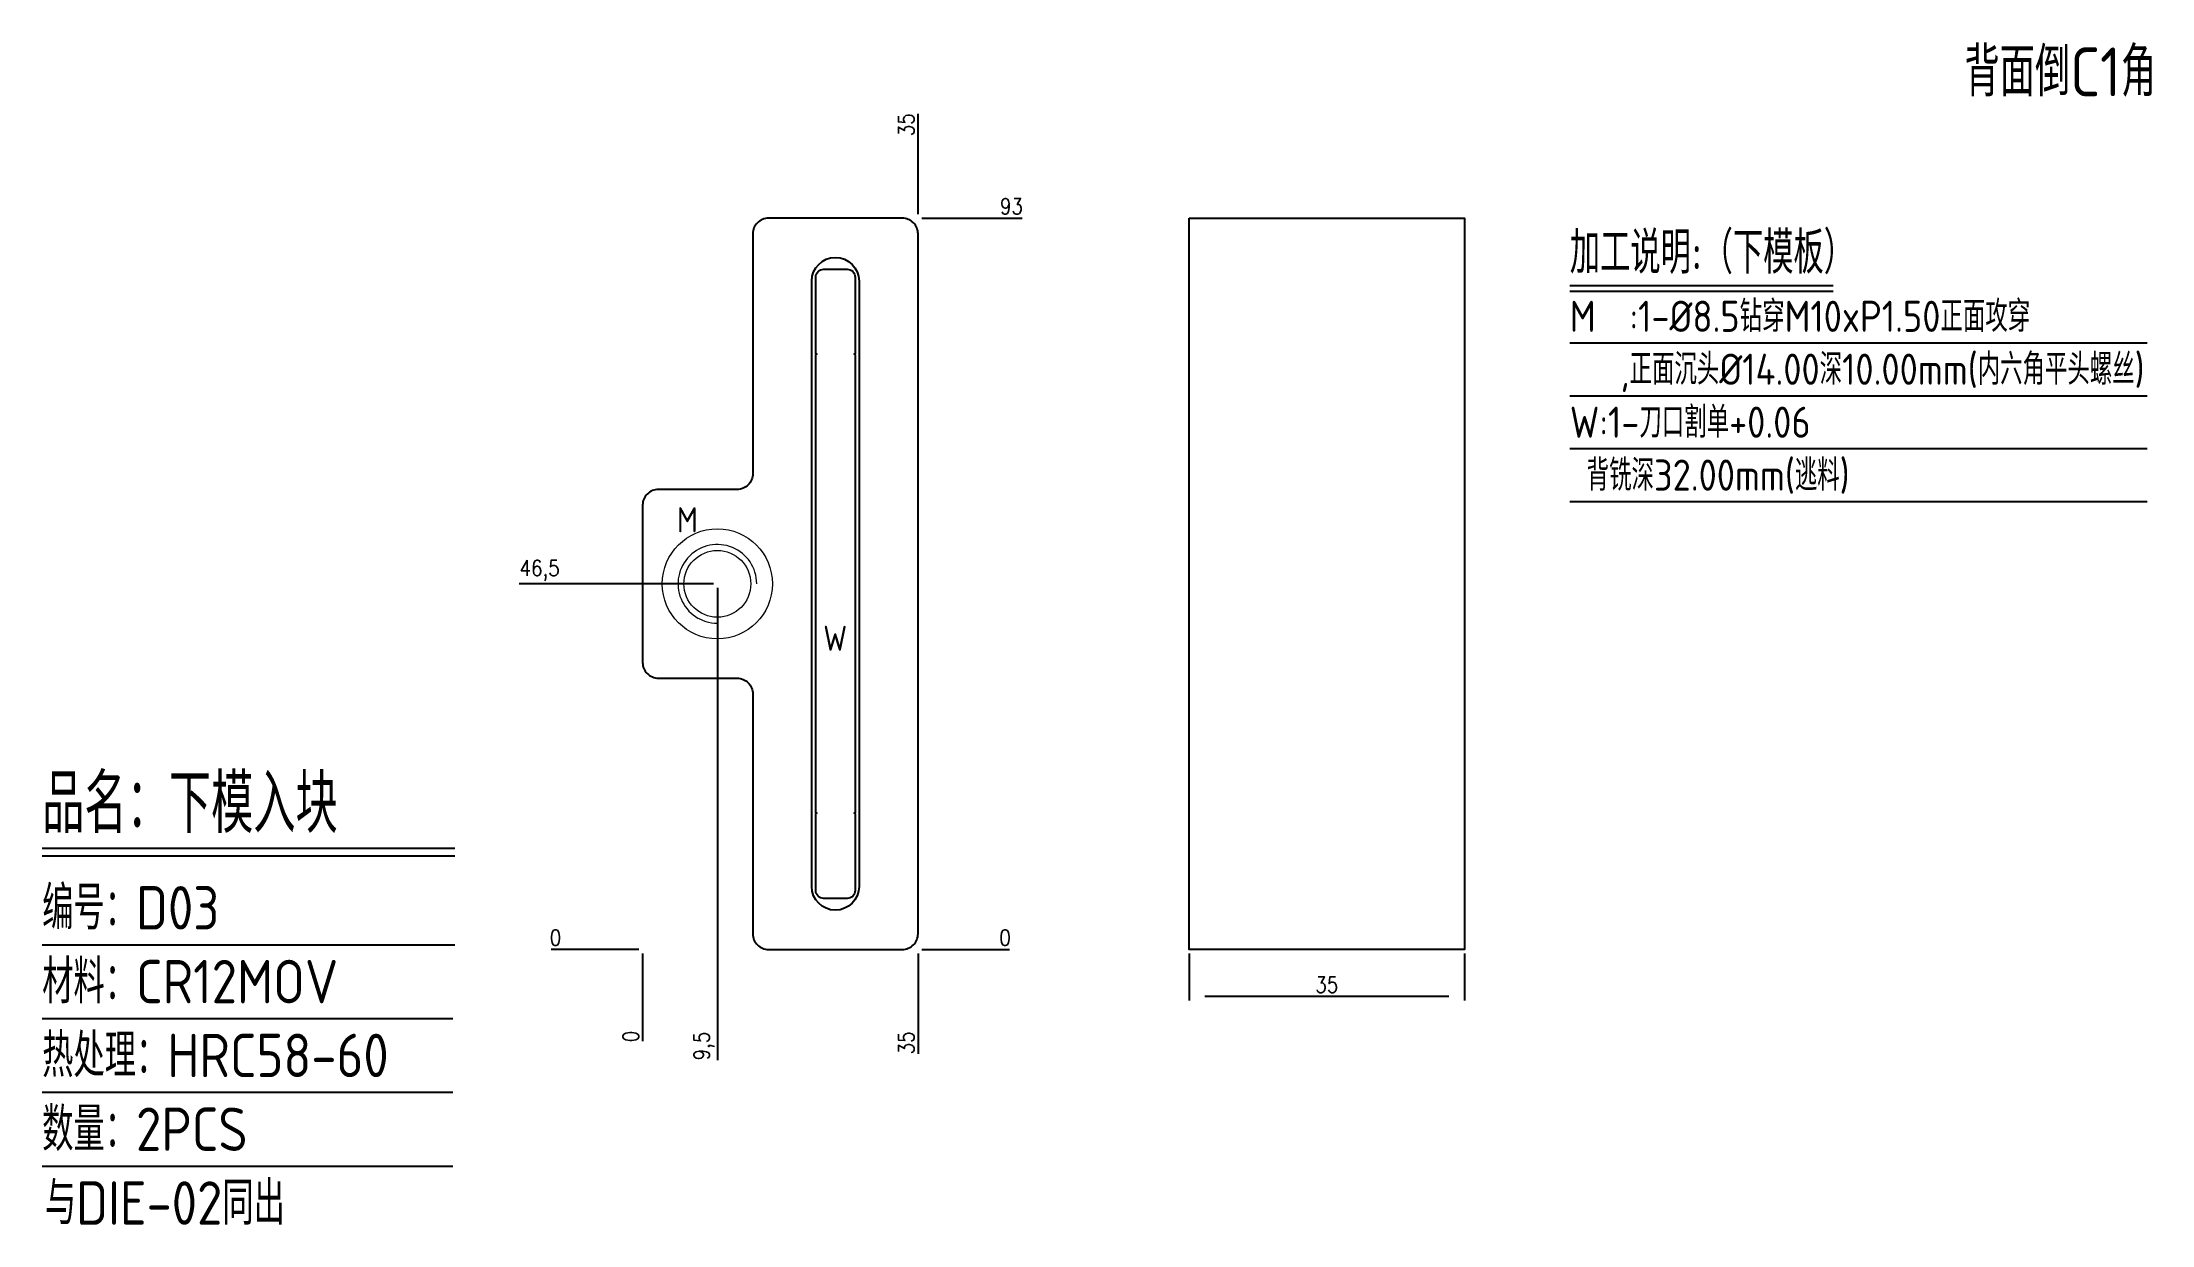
# Model space of a CAD drawing. Header units: millimetres. Extents: x 91732 to 92000, y 602 to 753.
import ezdxf
from ezdxf.enums import TextEntityAlignment as Align

# ---------------------------------------------------------------- set-up
doc = ezdxf.new("R2010")
doc.units = ezdxf.units.MM
doc.linetypes.add('HIDDEN', pattern=[0])
for name, color, linetype in [('DIE_P', 2, 'Continuous'), ('DIM', 4, 'Continuous'), ('PRESS', 3, 'Continuous'), ('TEXT', 4, 'Continuous')]:
    doc.layers.add(name, color=color, linetype=linetype)
doc.styles.add('gbenor', font='gbenor.shx', dxfattribs={"bigfont": 'gbcbig.shx'})
doc.styles.get("Standard").update_dxf_attribs({"font": 'txt.shx', "width": 0.85, "bigfont": 'ctxt.shx'})
doc.dimstyles.new('T-2-WX', dxfattribs={"dimtxt": 2, "dimasz": 2, "dimexe": 0.5, "dimexo": 0.5, "dimgap": 0.5, "dimtad": 1, "dimtxsty": 'Standard', "dimblk": 'OPEN30', "dimcen": 0, "dimazin": 3, "dimtfac": 1, "dimtmove": 0, "dimatfit": 3, "dimldrblk": 'OPEN30', "dimlwd": -1, "dimlwe": -1})

# ---------------------------------------------------------------- blocks, each defined once
blk = doc.blocks.new('*D7579')
at = {"layer": 'Defpoints', "color": 0}
for p in [(91808.21, 637.16), (91843.21, 637.16), (91853.21, 637.16)]:
    blk.add_point(p, dxfattribs=at)
at = {"layer": 'DIM', "color": 0}
blk.add_line((91843.71, 637.16), (91854.84, 637.16), dxfattribs=at)
at = {"layer": 'DIM', "color": 0, "insert": (91854.27, 638.66), "char_height": 2, "attachment_point": 5}
blk.add_mtext('0', dxfattribs=at)
blk = doc.blocks.new('_Open30')
blk = doc.blocks.new('*D7580')
at = {"layer": 'Defpoints', "color": 0}
for p in [(91843.21, 730.16), (91853.21, 730.16), (91808.21, 637.16)]:
    blk.add_point(p, dxfattribs=at)
at = {"layer": 'DIM', "color": 0}
for p, q in [((91843.71, 730.16), (91847.21, 730.16)), ((91847.21, 730.16), (91849.21, 730.16)), ((91849.21, 730.16), (91856.46, 730.16))]:
    blk.add_line(p, q, dxfattribs=at)
at = {"layer": 'DIM', "color": 0, "insert": (91855.08, 731.66), "char_height": 2, "attachment_point": 5}
blk.add_mtext('93', dxfattribs=at)
blk = doc.blocks.new('*D7581')
at = {"layer": 'Defpoints', "color": 0}
for p in [(91798.21, 637.16), (91808.21, 637.16), (91808.21, 637.16)]:
    blk.add_point(p, dxfattribs=at)
at = {"layer": 'DIM', "color": 0}
blk.add_line((91807.71, 637.16), (91796.57, 637.16), dxfattribs=at)
at = {"layer": 'DIM', "color": 0, "insert": (91797.14, 638.66), "char_height": 2, "attachment_point": 5}
blk.add_mtext('0', dxfattribs=at)
blk = doc.blocks.new('*D7582')
at = {"layer": 'Defpoints', "color": 0}
for p in [(91798.21, 683.66), (91817.71, 683.66), (91808.21, 637.16)]:
    blk.add_point(p, dxfattribs=at)
at = {"layer": 'DIM', "color": 0}
for p, q in [((91802.21, 683.66), (91792.52, 683.66)), ((91806.21, 683.66), (91802.21, 683.66)), ((91817.21, 683.66), (91806.21, 683.66))]:
    blk.add_line(p, q, dxfattribs=at)
at = {"layer": 'DIM', "color": 0, "insert": (91795.12, 685.35), "char_height": 2, "attachment_point": 5}
blk.add_mtext('46,5', dxfattribs=at)
blk = doc.blocks.new('*D7583')
at = {"layer": 'Defpoints', "color": 0}
for p in [(91808.21, 637.16), (91843.21, 637.16), (91843.21, 627.16)]:
    blk.add_point(p, dxfattribs=at)
at = {"layer": 'DIM', "color": 0}
for p, q in [((91843.21, 636.66), (91843.21, 633.16)), ((91843.21, 633.16), (91843.21, 631.16)), ((91843.21, 631.16), (91843.21, 623.91))]:
    blk.add_line(p, q, dxfattribs=at)
at = {"layer": 'DIM', "color": 0, "insert": (91841.71, 625.28), "char_height": 2, "attachment_point": 5, "rotation": 90}
blk.add_mtext('35', dxfattribs=at)
blk = doc.blocks.new('*D7584')
at = {"layer": 'Defpoints', "color": 0}
for p in [(91817.71, 683.66), (91808.21, 637.16), (91817.71, 627.16)]:
    blk.add_point(p, dxfattribs=at)
at = {"layer": 'DIM', "color": 0}
for p, q in [((91817.71, 683.16), (91817.71, 635.16)), ((91817.71, 635.16), (91817.71, 631.16)), ((91817.71, 631.16), (91817.71, 623.1))]:
    blk.add_line(p, q, dxfattribs=at)
at = {"layer": 'DIM', "color": 0, "insert": (91816.02, 624.88), "char_height": 2, "attachment_point": 5, "rotation": 90}
blk.add_mtext('9,5', dxfattribs=at)
blk = doc.blocks.new('*D7585')
at = {"layer": 'Defpoints', "color": 0}
for p in [(91808.21, 637.16), (91808.21, 637.16), (91808.21, 627.16)]:
    blk.add_point(p, dxfattribs=at)
at = {"layer": 'DIM', "color": 0}
blk.add_line((91808.21, 636.66), (91808.21, 625.52), dxfattribs=at)
at = {"layer": 'DIM', "color": 0, "insert": (91806.71, 626.09), "char_height": 2, "attachment_point": 5, "rotation": 90}
blk.add_mtext('0', dxfattribs=at)
blk = doc.blocks.new('*D7586')
at = {"layer": 'Defpoints', "color": 0}
for p in [(91843.21, 740.16), (91843.21, 730.16), (91808.21, 637.16)]:
    blk.add_point(p, dxfattribs=at)
at = {"layer": 'DIM', "color": 0}
for p, q in [((91843.21, 736.16), (91843.21, 743.41)), ((91843.21, 734.16), (91843.21, 736.16)), ((91843.21, 730.66), (91843.21, 734.16))]:
    blk.add_line(p, q, dxfattribs=at)
at = {"layer": 'DIM', "color": 0, "insert": (91841.71, 742.03), "char_height": 2, "attachment_point": 5, "rotation": 90}
blk.add_mtext('35', dxfattribs=at)
blk = doc.blocks.new('*D7587')
at = {"layer": 'Defpoints', "color": 0}
for p in [(91877.66, 637.16), (91912.66, 637.16), (91877.66, 631.16)]:
    blk.add_point(p, dxfattribs=at)
at = {"layer": 'DIM', "color": 0}
for p, q in [((91877.66, 636.66), (91877.66, 630.66)), ((91912.66, 636.66), (91912.66, 630.66)), ((91910.66, 631.16), (91879.66, 631.16))]:
    blk.add_line(p, q, dxfattribs=at)
at = {"layer": 'DIM', "color": 0, "insert": (91895.16, 632.66), "char_height": 2, "attachment_point": 5}
blk.add_mtext('35', dxfattribs=at)

msp = doc.modelspace()

# ---------------------------------------------------------------- linework, layer by layer
at = {"layer": 'DIE_P', "linetype": 'Continuous'}
msp.add_lwpolyline([(91808.206, 693.658), (91808.206, 673.658, 0.4142136), (91810.206, 671.658), (91820.206, 671.658, -0.4142136), (91822.206, 669.658), (91822.206, 639.158, 0.4142136), (91824.206, 637.158), (91841.206, 637.158, 0.4142136), (91843.206, 639.158), (91843.206, 728.158, 0.4142136), (91841.206, 730.158), (91824.206, 730.158, 0.4142136), (91822.206, 728.158), (91822.206, 697.658, -0.4142136), (91820.206, 695.658), (91810.206, 695.658, 0.4142136)], format="xyb", close=True, dxfattribs=at)
at = {"layer": 'DIE_P', "color": 4, "linetype": 'HIDDEN'}
msp.add_lwpolyline([(91835.706, 645.158, -1), (91829.706, 645.158), (91829.706, 722.158, -1), (91835.706, 722.158)], format="xyb", close=True, dxfattribs=at)
at = {"layer": 'DIE_P', "color": 1}
msp.add_lwpolyline([(91835.206, 712.911), (91835.086, 712.842), (91835.206, 712.772), (91835.206, 654.544), (91835.086, 654.474), (91835.206, 654.405), (91835.206, 644.658, -0.4142136), (91834.206, 643.658), (91831.206, 643.658, -0.4142136), (91830.206, 644.658), (91830.206, 654.405), (91830.326, 654.474), (91830.206, 654.544), (91830.206, 712.772), (91830.326, 712.842), (91830.206, 712.911), (91830.206, 722.658, -0.4142136), (91831.206, 723.658), (91834.206, 723.658, -0.4142136), (91835.206, 722.658)], format="xyb", close=True, dxfattribs=at)
at = {"layer": 'DIE_P', "lineweight": 18}
msp.add_lwpolyline([(91822.706, 683.658, 2.4142136), (91817.706, 678.658)], format="xyb", dxfattribs=at)
at = {"layer": 'DIE_P', "linetype": 'Continuous', "lineweight": 18, "ltscale": 10}
msp.add_circle((91817.706, 683.658), 7, dxfattribs=at)
at = {"layer": 'DIE_P', "lineweight": 18}
msp.add_circle((91817.706, 683.658), 4.25, dxfattribs=at)
at = {"layer": 'DIM', "color": 4, "linetype": 'Continuous', "lineweight": 25}
for p, q in [((91731.896, 650.051), (91784.319, 650.051)), ((91731.896, 649.085), (91784.319, 649.085)), ((91731.896, 637.767), (91784.319, 637.767)), ((91731.896, 628.382), (91784.091, 628.382)), ((91731.896, 618.996), (91784.091, 618.996)), ((91731.896, 609.611), (91784.091, 609.611))]:
    msp.add_line(p, q, dxfattribs=at)
at = {"layer": 'PRESS', "color": 2}
msp.add_lwpolyline([(91877.663, 730.158), (91912.663, 730.158), (91912.663, 637.158), (91877.663, 637.158)], close=True, dxfattribs=at)
at = {"layer": 'TEXT', "color": 3}
for p, q in [((91926.042, 721.577), (91959.496, 721.577)), ((91926.042, 720.884), (91959.496, 720.884)), ((91926.042, 714.31), (91999.421, 714.31)), ((91926.042, 707.578), (91999.421, 707.578)), ((91926.042, 700.846), (91999.421, 700.846)), ((91926.042, 694.114), (91999.421, 694.114))]:
    msp.add_line(p, q, dxfattribs=at)

# ---------------------------------------------------------------- texts
at = {"layer": 'DIM', "color": 3, "linetype": 'Continuous', "lineweight": 25, "style": 'gbenor'}
for s, height, p in [('品名：下模入块', 7.4531, (91731.896, 651.983)), ('编号：D03', 5.5208, (91731.896, 639.7)), ('材料：CR12MOV', 5.5208, (91731.896, 630.314)), ('热处理：HRC58-60', 5.52082, (91731.896, 620.929)), ('数量：2PCS', 5.5208, (91731.896, 611.543)), ('与DIE-02同出', 5.5208, (91732.232, 602.158))]:
    msp.add_text(s, height=height, dxfattribs=at).set_placement(p)
at = {"layer": 'TEXT', "color": 4, "lineweight": 18, "style": 'gbenor'}
msp.add_text('背面倒C1角', height=6.2174, dxfattribs=at).set_placement((91976.21, 745.649))
at = {"layer": 'TEXT', "color": 4, "style": 'gbenor'}
for s, height, p in [('加工说明:（下模板）', 5.346, (91926.042, 723.101)), ('M  :1-%%c8.5钻穿M10xP1.50正面攻穿', 3.96, (91926.042, 715.696)), ('   ,正面沉头%%c14.00深10.00mm(内六角平头螺丝)', 3.96, (91926.042, 708.964)), (' 背铣深32.00mm(逃料)', 3.96, (91926.042, 695.5))]:
    msp.add_text(s, height=height, dxfattribs=at).set_placement(p)
at = {"layer": 'TEXT', "color": 1, "style": 'gbenor'}
msp.add_text('W:1-刀口割单+0.06', height=3.96, dxfattribs=at).set_placement((91926.042, 702.232))
at = {"layer": 'TEXT', "color": 4, "style": 'gbenor'}
for s, p in [('M', (91813.895, 691.809)), ('W', (91832.682, 676.735))]:
    msp.add_text(s, height=3.2, dxfattribs=at).set_placement(p, align=Align.MIDDLE_CENTER)

# ---------------------------------------------------------------- dimensions: what is measured, and where the dimension line sits
at = {"layer": 'DIM', "color": 4}
for feature_location, offset, dtype, origin, picture, middle in [((91843.206, 730.158), (0, 10), 1, (91808.206, 637.158), '*D7586', (91841.706, 742.034)), ((91843.206, 730.158), (10, 0), 0, (91808.206, 637.158), '*D7580', (91855.082, 731.658)), ((91817.706, 683.658), (-19.5, 0), 0, (91808.206, 637.158), '*D7582', (91795.115, 685.348)), ((91817.706, 683.658), (0, -56.5), 1, (91808.206, 637.158), '*D7584', (91816.015, 624.877)), ((91808.205697077, 637.157950296), (-10, 0), 0, (91808.205697077, 637.157950296), '*D7581', (91797.13903041, 638.657950296)), ((91843.205697097, 637.157950296), (10, 0), 0, (91808.205697077, 637.157950296), '*D7579', (91854.272363764, 638.657950296)), ((91808.205697077, 637.157950296), (0, -10), 1, (91808.205697077, 637.157950296), '*D7585', (91806.705697077, 626.091283629)), ((91843.206, 637.158), (0, -10), 1, (91808.206, 637.158), '*D7583', (91841.706, 625.282))]:
    dim = msp.add_ordinate_dim(feature_location=feature_location, offset=offset, dtype=dtype, origin=origin, dimstyle='T-2-WX', dxfattribs=at)
    dim.commit()
    dim.dimension.update_dxf_attribs({"geometry": picture, "text_midpoint": middle})
dim = msp.add_linear_dim(base=(91877.663, 631.158), p1=(91912.663, 637.158), p2=(91877.663, 637.158), dimstyle='T-2-WX', dxfattribs=at)
dim.commit()
dim.dimension.update_dxf_attribs({"geometry": '*D7587', "text_midpoint": (91895.163, 632.658)})

doc.saveas('drawing.dxf')
